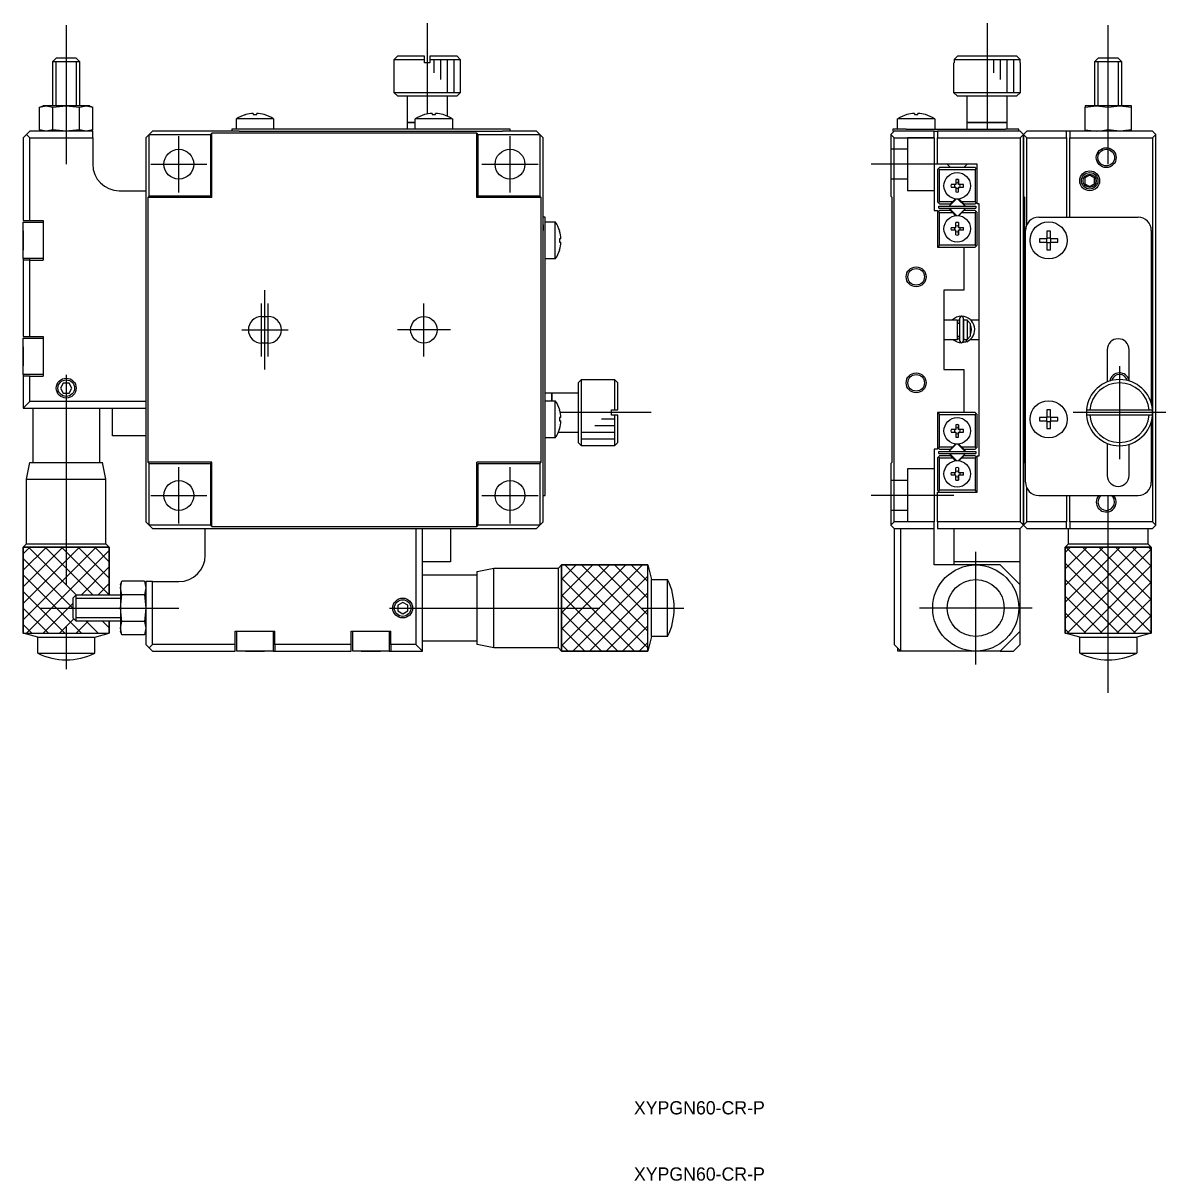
# Model space of a CAD drawing. Extents: x -82 to 276, y 10 to 246.
# Drawn here: x -82.2 to 90.3, y 10 to 184.7 of the extents above; entities that cross this region are included whole.
import ezdxf

# ---------------------------------------------------------------- set-up
doc = ezdxf.new("R2010")
doc.units = 0
doc.linetypes.add('CENTER', pattern=[50.8, 31.75, -6.35, 6.35, -6.35])
doc.linetypes.add('DASHED', pattern=[19.05, 12.7, -6.35])
doc.layers.get('0').update_dxf_attribs({"linetype": 'CONTINUOUS'})
doc.layers.add('CENTER', color=1, linetype='CENTER')
doc.styles.get("Standard").update_dxf_attribs({"font": 'FGP教科書体NT-M'})

msp = doc.modelspace()

# ---------------------------------------------------------------- linework, layer by layer
at = {"color": 7, "linetype": 'CONTINUOUS'}
for p, q in [((-77.71, 178.94), (-77.46, 179.19)), ((-77.71, 178.94), (-73.71, 178.94)), ((-77.71, 172.24), (-77.71, 178.94)), ((-77.46, 179.19), (-77.21, 179.44)), ((-74.21, 179.44), (-77.21, 179.44)), ((-74.21, 179.44), (-73.96, 179.19)), ((-73.96, 179.19), (-73.71, 178.94)), ((-73.71, 178.94), (-73.71, 172.24)), ((-26.21, 179.24), (-25.71, 179.74)), ((-26.21, 179.24), (-21.61, 179.24)), ((-26.21, 174.24), (-26.21, 179.24)), ((-21.61, 179.74), (-25.71, 179.74)), ((-21.61, 179.24), (-21.61, 179.74)), ((-21.61, 178.74), (-21.61, 179.24)), ((-20.81, 178.74), (-21.61, 178.74)), ((-16.71, 179.74), (-20.81, 179.74)), ((-20.81, 179.74), (-20.81, 179.24)), ((-20.81, 179.24), (-16.21, 179.24)), ((-20.81, 179.24), (-20.81, 178.74)), ((-16.71, 179.74), (-16.21, 179.24)), ((-16.21, 179.24), (-16.21, 174.24)), ((58.33, 178.74), (58.31, 178.74)), ((58.31, 174.24), (58.31, 178.74)), ((58.83, 179.74), (58.33, 179.24)), ((58.33, 179.24), (68.29, 179.24)), ((58.33, 179.24), (58.33, 178.74)), ((67.79, 179.74), (58.83, 179.74)), ((68.29, 179.24), (67.79, 179.74)), ((68.29, 178.74), (68.29, 179.24)), ((68.31, 178.74), (68.29, 178.74)), ((68.31, 178.74), (68.31, 174.24)), ((79.61, 178.94), (79.86, 179.19)), ((79.61, 178.94), (83.61, 178.94)), ((79.61, 172.24), (79.61, 178.94)), ((79.86, 179.19), (80.11, 179.44)), ((83.11, 179.44), (80.11, 179.44)), ((83.11, 179.44), (83.36, 179.19)), ((83.36, 179.19), (83.61, 178.94)), ((83.61, 178.94), (83.61, 172.24)), ((-21.21, 174.24), (-26.21, 174.24)), ((-25.71, 173.74), (-26.21, 174.24)), ((-25.71, 173.74), (-21.21, 173.74)), ((-24.21, 169.74), (-24.21, 173.74)), ((-16.21, 174.24), (-21.21, 174.24)), ((-21.21, 173.74), (-16.71, 173.74)), ((-18.21, 173.74), (-18.21, 170.72)), ((-16.21, 174.24), (-16.71, 173.74)), ((68.31, 174.24), (58.31, 174.24)), ((58.81, 173.74), (58.31, 174.24)), ((58.81, 173.74), (67.81, 173.74)), ((60.31, 169.74), (60.31, 173.74)), ((66.31, 173.74), (66.31, 169.74)), ((68.31, 174.24), (67.81, 173.74)), ((-79.76, 172.04), (-78.75, 172.24)), ((-79.76, 172.04), (-79.21, 172.24)), ((-79.76, 168.63), (-79.76, 172.04)), ((-78.75, 172.24), (-79.21, 172.24)), ((-75.71, 172.24), (-78.75, 172.24)), ((-78.75, 172.24), (-77.74, 172.04)), ((-77.74, 172.04), (-75.71, 172.24)), ((-77.74, 168.63), (-77.74, 172.04)), ((-75.71, 172.24), (-73.69, 172.04)), ((-72.68, 172.24), (-75.71, 172.24)), ((-73.69, 172.04), (-72.68, 172.24)), ((-73.69, 168.63), (-73.69, 172.04)), ((-72.68, 172.24), (-71.67, 172.04)), ((-72.21, 172.24), (-72.68, 172.24)), ((-72.21, 172.24), (-71.67, 172.04)), ((-71.67, 168.63), (-71.67, 172.04)), ((78.11, 172.24), (78.11, 172.04)), ((79.86, 172.24), (78.11, 172.24)), ((78.11, 172.04), (79.86, 172.24)), ((78.11, 172.04), (79.86, 172.24)), ((78.11, 168.44), (78.11, 172.04)), ((79.86, 172.24), (81.61, 172.04)), ((83.36, 172.24), (79.86, 172.24)), ((81.61, 172.04), (83.36, 172.24)), ((81.61, 168.63), (81.61, 172.04)), ((83.36, 172.24), (85.11, 172.04)), ((85.11, 172.24), (83.36, 172.24)), ((85.11, 172.04), (85.11, 172.24)), ((85.11, 168.63), (85.11, 172.04)), ((-44.41, 170.28), (-50.01, 170.28)), ((-50.01, 168.74), (-50.01, 170.28)), ((-48.62, 170.94), (-48.61, 170.93)), ((-47.47, 171.12), (-47.47, 170.93)), ((-47.47, 170.93), (-46.95, 170.93)), ((-46.95, 170.93), (-46.95, 171.12)), ((-45.82, 170.93), (-45.81, 170.94)), ((-44.41, 170.28), (-44.41, 168.74)), ((-23.01, 169.74), (-24.21, 169.74)), ((-24.21, 169.74), (-23.01, 169.74)), ((-24.21, 168.74), (-24.21, 169.74)), ((-17.41, 170.28), (-23.01, 170.28)), ((-23.01, 168.74), (-23.01, 170.28)), ((-21.62, 170.94), (-21.61, 170.93)), ((-20.47, 171.12), (-20.47, 170.93)), ((-20.47, 170.93), (-19.95, 170.93)), ((-19.95, 170.93), (-19.95, 171.12)), ((-18.82, 170.93), (-18.81, 170.94)), ((-17.41, 170.28), (-17.41, 168.74)), ((55.41, 170.28), (49.81, 170.28)), ((49.81, 168.74), (49.81, 170.28)), ((51.21, 170.94), (51.21, 170.93)), ((52.35, 171.12), (52.35, 170.93)), ((52.35, 170.93), (52.87, 170.93)), ((52.87, 170.93), (52.87, 171.12)), ((54.01, 170.93), (54.01, 170.94)), ((55.41, 170.28), (55.41, 168.74)), ((66.31, 169.74), (60.31, 169.74)), ((60.31, 169.74), (66.31, 169.74)), ((60.31, 168.74), (60.31, 169.74)), ((66.31, 169.74), (66.31, 168.74)), ((-82.21, 167.44), (-81.71, 167.94)), ((-81.71, 167.94), (-81.21, 168.44)), ((-81.71, 167.94), (-81.21, 167.44)), ((-71.71, 168.44), (-81.21, 168.44)), ((-78.75, 168.44), (-79.76, 168.63)), ((-79.21, 168.44), (-79.76, 168.63)), ((-77.74, 168.63), (-78.75, 168.44)), ((-75.71, 168.44), (-77.74, 168.63)), ((-73.69, 168.63), (-75.71, 168.44)), ((-72.68, 168.44), (-73.69, 168.63)), ((-71.67, 168.63), (-72.68, 168.44)), ((-71.67, 168.63), (-72.21, 168.44)), ((-71.71, 167.44), (-71.71, 168.44)), ((-63.71, 167.44), (-63.21, 167.94)), ((-63.21, 167.94), (-62.71, 168.44)), ((-63.21, 158.64), (-63.21, 167.94)), ((-63.21, 167.94), (-53.91, 167.94)), ((-49.59, 168.44), (-62.71, 168.44)), ((-53.71, 168.14), (-53.91, 167.94)), ((-53.91, 167.94), (-53.91, 158.64)), ((-53.71, 158.44), (-53.71, 168.14)), ((-13.71, 168.14), (-53.71, 168.14)), ((-50.71, 168.74), (-50.71, 168.44)), ((-48.71, 168.74), (-50.71, 168.74)), ((-49.59, 168.44), (-48.71, 168.44)), ((-10.71, 168.74), (-48.71, 168.74)), ((-48.71, 168.44), (-10.71, 168.44)), ((-13.71, 158.44), (-13.71, 168.14)), ((-13.51, 167.94), (-13.71, 168.14)), ((-13.51, 158.64), (-13.51, 167.94)), ((-13.51, 167.94), (-4.21, 167.94)), ((-8.71, 168.74), (-10.71, 168.74)), ((-10.71, 168.44), (-9.84, 168.44)), ((-4.71, 168.44), (-9.84, 168.44)), ((-8.71, 168.44), (-8.71, 168.74)), ((-4.71, 168.44), (-4.21, 167.94)), ((-4.21, 167.94), (-3.71, 167.44)), ((-4.21, 167.94), (-4.21, 158.64)), ((49.31, 168.44), (48.81, 167.94)), ((48.81, 167.94), (49.31, 167.44)), ((48.81, 167.94), (48.81, 158.64)), ((49.11, 168.74), (49.11, 168.44)), ((51.11, 168.74), (49.11, 168.74)), ((49.11, 168.44), (49.31, 168.44)), ((55.31, 168.44), (49.31, 168.44)), ((51.11, 168.74), (66.11, 168.74)), ((55.31, 168.44), (55.81, 168.44)), ((55.31, 167.44), (55.31, 168.44)), ((68.31, 168.44), (55.81, 168.44)), ((55.81, 168.44), (55.81, 167.44)), ((68.11, 168.74), (66.11, 168.74)), ((68.11, 168.44), (68.11, 168.74)), ((68.31, 168.44), (68.81, 167.94)), ((68.81, 167.94), (68.31, 167.44)), ((69.31, 168.44), (68.81, 167.94)), ((68.81, 108.94), (68.81, 167.94)), ((68.81, 167.94), (69.31, 167.44)), ((68.81, 167.94), (68.81, 158.64)), ((75.31, 168.44), (69.31, 168.44)), ((75.31, 167.44), (75.31, 168.44)), ((75.81, 168.44), (75.31, 168.44)), ((78.11, 168.44), (75.81, 168.44)), ((75.81, 168.44), (75.81, 167.44)), ((78.11, 168.63), (79.86, 168.44)), ((85.11, 168.44), (78.11, 168.44)), ((81.61, 168.63), (80.45, 168.44)), ((83.36, 168.44), (81.61, 168.63)), ((83.51, 168.44), (83.36, 168.44)), ((83.88, 168.46), (83.51, 168.44)), ((85.11, 168.63), (83.88, 168.46)), ((85.11, 168.44), (85.11, 168.63)), ((88.31, 168.44), (85.11, 168.44)), ((88.31, 168.44), (88.81, 167.94)), ((88.81, 167.94), (88.31, 167.44)), ((88.81, 108.94), (88.81, 167.94)), ((-82.21, 167.44), (-82.21, 154.94)), ((-81.21, 167.44), (-71.71, 167.44)), ((-81.21, 154.94), (-81.21, 167.44)), ((-71.71, 167.44), (-71.71, 163.44)), ((-63.71, 167.44), (-63.71, 109.44)), ((-3.71, 109.44), (-3.71, 167.44)), ((49.31, 167.44), (55.31, 167.44)), ((49.31, 109.44), (49.31, 167.44)), ((55.31, 167.44), (55.31, 156.44)), ((55.81, 167.44), (68.31, 167.44)), ((55.81, 163.44), (55.81, 167.44)), ((68.31, 167.44), (68.31, 109.44)), ((69.31, 167.44), (75.31, 167.44)), ((69.31, 154.31), (69.31, 167.44)), ((75.31, 167.44), (75.31, 155.44)), ((75.81, 167.44), (88.31, 167.44)), ((75.81, 155.44), (75.81, 167.44)), ((88.31, 167.44), (88.31, 125.94)), ((61.81, 163.44), (55.81, 163.44)), ((55.96, 162.79), (55.81, 162.64)), ((55.81, 162.64), (55.81, 157.74)), ((55.96, 162.79), (56.11, 162.94)), ((56.11, 162.64), (55.96, 162.79)), ((61.51, 162.94), (56.11, 162.94)), ((56.11, 162.64), (61.51, 162.64)), ((56.11, 157.74), (56.11, 162.64)), ((57.56, 163.19), (57.31, 163.44)), ((57.81, 162.94), (57.56, 163.19)), ((60.06, 163.19), (59.81, 162.94)), ((60.31, 163.44), (60.06, 163.19)), ((61.51, 162.94), (61.66, 162.79)), ((61.66, 162.79), (61.51, 162.64)), ((61.51, 162.64), (61.51, 157.74)), ((61.81, 162.64), (61.66, 162.79)), ((61.81, 157.44), (61.81, 163.44)), ((58.61, 161.12), (58.61, 160.39)), ((59.01, 160.39), (59.01, 161.12)), ((59.01, 161.12), (59.01, 160.57)), ((78.81, 161.8), (78.06, 161.37)), ((78.06, 161.37), (78.06, 160.5)), ((79.56, 161.37), (78.81, 161.8)), ((78.81, 161.8), (79.56, 161.37)), ((79.56, 160.5), (79.56, 161.37)), ((79.56, 161.37), (79.56, 160.5)), ((-67.71, 159.44), (-63.71, 159.44)), ((58.61, 160.39), (57.88, 160.39)), ((57.88, 159.99), (58.61, 159.99)), ((58.61, 159.99), (58.61, 159.26)), ((59.01, 160.57), (59.01, 160.39)), ((59.74, 160.39), (59.01, 160.39)), ((59.01, 159.99), (59.74, 159.99)), ((59.01, 159.26), (59.01, 159.99)), ((59.01, 159.99), (59.01, 159.8)), ((59.01, 159.26), (59.01, 159.8)), ((78.06, 160.5), (78.81, 160.07)), ((78.81, 160.07), (79.56, 160.5)), ((79.56, 160.5), (78.81, 160.07)), ((-63.21, 158.64), (-63.41, 158.44)), ((-63.41, 158.44), (-63.41, 118.44)), ((-53.71, 158.44), (-63.41, 158.44)), ((-53.91, 158.64), (-63.21, 158.64)), ((-13.71, 158.44), (-13.51, 158.64)), ((-13.71, 158.44), (-13.51, 158.64)), ((-4.01, 158.44), (-13.71, 158.44)), ((-4.21, 158.64), (-13.51, 158.64)), ((-4.01, 158.44), (-4.21, 158.64)), ((-4.01, 118.44), (-4.01, 158.44)), ((49.01, 158.44), (48.81, 158.64)), ((49.01, 118.44), (49.01, 158.44)), ((55.81, 157.74), (55.96, 157.59)), ((55.96, 157.59), (56.11, 157.74)), ((56.11, 157.44), (55.96, 157.59)), ((58.11, 157.74), (56.11, 157.74)), ((56.11, 157.44), (57.81, 157.44)), ((57.57, 157.11), (58.63, 158.17)), ((58.11, 157.74), (57.81, 157.44)), ((58.57, 158.2), (58.11, 157.74)), ((60, 157.09), (58.92, 158.17)), ((58.99, 158.17), (60.05, 157.11)), ((59.51, 157.74), (59.05, 158.2)), ((61.51, 157.74), (59.51, 157.74)), ((59.81, 157.44), (59.51, 157.74)), ((59.81, 157.44), (61.51, 157.44)), ((61.51, 157.74), (61.66, 157.59)), ((61.66, 157.59), (61.51, 157.44)), ((61.66, 157.59), (61.81, 157.74)), ((62.11, 157.44), (61.81, 157.44)), ((62.11, 119.44), (62.11, 157.44)), ((69.01, 158.44), (68.81, 158.64)), ((69.01, 118.44), (69.01, 158.44)), ((55.31, 156.44), (55.81, 156.44)), ((55.81, 156.44), (55.81, 150.94)), ((55.96, 156.29), (55.81, 156.14)), ((55.96, 156.29), (56.11, 156.44)), ((56.11, 156.14), (55.96, 156.29)), ((56.01, 157.09), (61.61, 157.09)), ((56.01, 156.79), (56.01, 157.09)), ((56.01, 156.79), (61.61, 156.79)), ((57.81, 156.44), (56.11, 156.44)), ((56.11, 156.14), (58.11, 156.14)), ((56.11, 151.24), (56.11, 156.14)), ((58.63, 155.7), (57.57, 156.76)), ((57.62, 156.79), (58.14, 156.27)), ((57.81, 156.44), (58.11, 156.14)), ((58.11, 156.14), (58.57, 155.67)), ((58.14, 156.27), (58.7, 155.7)), ((60.05, 156.76), (58.99, 155.7)), ((59.05, 155.67), (59.51, 156.14)), ((59.51, 156.14), (59.81, 156.44)), ((59.51, 156.14), (61.51, 156.14)), ((61.51, 156.44), (59.81, 156.44)), ((61.51, 156.44), (61.66, 156.29)), ((61.66, 156.29), (61.51, 156.14)), ((61.51, 156.14), (61.51, 151.24)), ((61.61, 157.09), (61.61, 156.79)), ((61.81, 156.14), (61.66, 156.29)), ((61.81, 151.24), (61.81, 156.14)), ((-82.21, 154.94), (-81.21, 154.94)), ((-82.21, 151.94), (-82.21, 154.69)), ((-82.21, 149.19), (-82.21, 154.69)), ((-82.21, 154.69), (-79.21, 154.69)), ((-81.21, 154.94), (-79.21, 154.94)), ((-79.21, 154.94), (-79.21, 148.94)), ((-3.41, 155.44), (-3.71, 155.44)), ((-3.71, 154.31), (-3.71, 153.44)), ((-3.41, 153.44), (-3.41, 155.44)), ((-3.41, 154.74), (-1.87, 154.74)), ((-1.87, 149.14), (-1.87, 154.74)), ((57.88, 153.89), (58.61, 153.89)), ((58.61, 153.89), (58.61, 154.62)), ((59.01, 154.62), (59.01, 153.89)), ((59.01, 154.62), (59.01, 154.07)), ((59.01, 153.89), (59.01, 154.07)), ((59.01, 153.89), (59.74, 153.89)), ((71.11, 155.44), (86.11, 155.44)), ((-82.21, 152.66), (-82.21, 153.38)), ((-82.21, 153.38), (-82.21, 152.66)), ((-82.21, 151.22), (-82.21, 152.66)), ((-82.21, 152.66), (-82.21, 151.22)), ((-3.41, 115.44), (-3.41, 153.44)), ((-1.22, 153.34), (-1.22, 153.34)), ((-1.22, 152.2), (-1.22, 151.68)), ((-1.03, 152.2), (-1.22, 152.2)), ((58.61, 153.49), (57.88, 153.49)), ((58.61, 152.76), (58.61, 153.49)), ((59.74, 153.49), (59.01, 153.49)), ((59.01, 153.49), (59.01, 152.76)), ((59.01, 153.3), (59.01, 153.49)), ((59.01, 152.76), (59.01, 153.3)), ((69.11, 115.44), (69.11, 153.44)), ((71.21, 152.2), (71.21, 151.68)), ((72.35, 152.2), (71.21, 152.2)), ((72.28, 152.2), (72.28, 151.68)), ((72.87, 153.34), (72.35, 153.34)), ((72.35, 153.34), (72.35, 152.2)), ((72.87, 152.27), (72.35, 152.27)), ((72.87, 152.2), (72.87, 153.34)), ((74.01, 152.2), (72.87, 152.2)), ((72.94, 151.68), (72.94, 152.2)), ((74.01, 151.68), (74.01, 152.2)), ((88.11, 153.44), (88.11, 127.34)), ((-82.21, 149.19), (-82.21, 151.94)), ((-82.21, 150.49), (-82.21, 151.22)), ((-82.21, 151.22), (-82.21, 150.49)), ((-1.22, 151.68), (-1.03, 151.68)), ((-1.22, 150.54), (-1.22, 150.53)), ((55.81, 151.24), (55.96, 151.09)), ((55.81, 150.94), (59.81, 150.94)), ((55.96, 151.09), (56.11, 151.24)), ((56.11, 150.94), (55.96, 151.09)), ((61.51, 151.24), (56.11, 151.24)), ((59.81, 150.94), (61.51, 150.94)), ((59.81, 150.94), (59.81, 144.44)), ((61.51, 151.24), (61.66, 151.09)), ((61.66, 151.09), (61.51, 150.94)), ((61.66, 151.09), (61.81, 151.24)), ((71.21, 151.68), (72.35, 151.68)), ((72.35, 151.68), (72.35, 150.54)), ((72.35, 151.61), (72.87, 151.61)), ((72.35, 150.54), (72.87, 150.54)), ((72.87, 150.54), (72.87, 151.68)), ((72.87, 151.68), (74.01, 151.68)), ((-82.21, 149.19), (-82.21, 148.94)), ((-79.21, 149.19), (-82.21, 149.19)), ((-81.21, 148.94), (-82.21, 148.94)), ((-82.21, 148.94), (-82.21, 137.44)), ((-81.21, 148.94), (-81.21, 149.19)), ((-81.21, 148.94), (-79.21, 148.94)), ((-81.21, 137.44), (-81.21, 148.94)), ((-1.87, 149.14), (-3.41, 149.14)), ((56.81, 144.44), (56.81, 132.44)), ((59.81, 144.44), (56.81, 144.44)), ((-46.21, 140.44), (-45.21, 140.44)), ((56.81, 139.94), (58.81, 139.94)), ((59.21, 139.97), (58.81, 139.85)), ((58.81, 139.94), (58.81, 136.94)), ((59.05, 139.94), (59.11, 139.94)), ((59.11, 139.94), (59.11, 139.44)), ((59.21, 136.74), (59.21, 140.24)), ((59.71, 140.24), (59.71, 136.74)), ((59.87, 139.94), (59.71, 139.97)), ((59.81, 139.84), (59.71, 139.64)), ((59.81, 136.94), (59.81, 139.94)), ((59.81, 139.94), (60.31, 139.94)), ((60.19, 140.35), (60.25, 140.33)), ((60.31, 139.94), (60.31, 139.88)), ((60.31, 139.88), (60.31, 136.99)), ((60.81, 139.35), (60.31, 139.88)), ((60.84, 139.94), (62.11, 139.94)), ((58.81, 139.44), (59.21, 139.44)), ((59.11, 139.44), (59.21, 139.44)), ((59.71, 139.44), (59.81, 139.44)), ((59.71, 139.44), (59.81, 139.44)), ((60.81, 137.52), (60.81, 139.35)), ((-82.21, 137.44), (-81.21, 137.44)), ((-82.21, 134.44), (-82.21, 137.19)), ((-82.21, 131.69), (-82.21, 137.19)), ((-82.21, 137.19), (-79.21, 137.19)), ((-81.21, 137.44), (-79.21, 137.44)), ((-79.21, 137.44), (-79.21, 131.44)), ((-45.21, 136.44), (-46.21, 136.44)), ((58.81, 136.94), (56.81, 136.94)), ((59.21, 137.44), (58.81, 137.44)), ((58.81, 137.14), (59.21, 137.01)), ((59.11, 137.44), (59.11, 137.04)), ((59.21, 137.44), (59.11, 137.44)), ((60.19, 136.63), (59.49, 136.5)), ((59.71, 136.64), (59.69, 136.64)), ((59.81, 137.44), (59.71, 137.44)), ((59.81, 137.44), (59.71, 137.44)), ((59.71, 137.35), (59.81, 137.15)), ((59.74, 136.63), (59.71, 136.64)), ((59.78, 136.62), (59.74, 136.63)), ((59.82, 136.61), (59.78, 136.62)), ((60.31, 136.94), (59.81, 136.94)), ((59.85, 136.6), (59.82, 136.61)), ((59.89, 136.6), (59.85, 136.6)), ((59.93, 136.6), (59.89, 136.6)), ((59.96, 136.6), (59.93, 136.6)), ((60, 136.6), (59.96, 136.6)), ((60.04, 136.6), (60, 136.6)), ((60.07, 136.6), (60.04, 136.6)), ((60.11, 136.61), (60.07, 136.6)), ((60.15, 136.62), (60.11, 136.61)), ((60.18, 136.63), (60.15, 136.62)), ((60.16, 136.94), (60.17, 136.92)), ((60.26, 136.66), (60.17, 136.94)), ((60.17, 136.92), (60.18, 136.9)), ((60.18, 136.9), (60.19, 136.88)), ((60.22, 136.64), (60.18, 136.63)), ((60.19, 136.88), (60.2, 136.86)), ((60.2, 136.86), (60.2, 136.84)), ((60.2, 136.84), (60.21, 136.82)), ((60.21, 136.82), (60.22, 136.8)), ((60.22, 136.8), (60.22, 136.78)), ((60.22, 136.78), (60.23, 136.76)), ((60.25, 136.66), (60.22, 136.64)), ((60.23, 136.76), (60.24, 136.75)), ((60.24, 136.75), (60.24, 136.73)), ((60.24, 136.73), (60.24, 136.72)), ((60.24, 136.72), (60.25, 136.7)), ((60.25, 136.7), (60.25, 136.69)), ((60.33, 136.69), (60.25, 136.66)), ((60.25, 136.69), (60.25, 136.68)), ((60.25, 136.68), (60.25, 136.67)), ((60.25, 136.67), (60.25, 136.67)), ((60.25, 136.67), (60.25, 136.66)), ((60.25, 136.66), (60.25, 136.66)), ((60.25, 136.66), (60.25, 136.66)), ((60.31, 136.99), (60.81, 137.52)), ((60.31, 136.99), (60.31, 136.94)), ((62.11, 136.94), (60.71, 136.94)), ((-82.21, 135.16), (-82.21, 135.88)), ((-82.21, 135.88), (-82.21, 135.16)), ((-82.21, 133.72), (-82.21, 135.16)), ((-82.21, 135.16), (-82.21, 133.72)), ((81.46, 135.44), (81.46, 130.58)), ((84.76, 130.72), (84.76, 135.44)), ((-82.21, 131.69), (-82.21, 134.44)), ((-82.21, 132.99), (-82.21, 133.72)), ((-82.21, 133.72), (-82.21, 132.99)), ((-82.21, 131.69), (-82.21, 131.44)), ((-79.21, 131.69), (-82.21, 131.69)), ((-81.21, 131.44), (-82.21, 131.44)), ((-82.21, 131.44), (-82.21, 126.64)), ((-81.21, 131.44), (-79.21, 131.44)), ((-81.21, 127.64), (-81.21, 131.44)), ((56.81, 132.44), (59.81, 132.44)), ((59.81, 132.44), (59.81, 125.94)), ((-76.15, 130.39), (-76.58, 129.64)), ((-76.58, 129.64), (-76.15, 128.89)), ((-75.28, 130.39), (-76.15, 130.39)), ((-74.85, 129.64), (-75.28, 130.39)), ((-75.28, 128.89), (-74.85, 129.64)), ((1.59, 130.44), (2.09, 130.94)), ((1.59, 130.44), (1.59, 125.94)), ((2.09, 125.94), (2.09, 130.94)), ((2.09, 130.94), (7.09, 130.94)), ((7.09, 130.94), (7.09, 126.34)), ((7.09, 130.94), (7.59, 130.44)), ((7.59, 126.34), (7.59, 130.44)), ((-81.21, 127.64), (-82.21, 126.64)), ((-63.71, 127.64), (-81.21, 127.64)), ((-76.15, 128.89), (-75.28, 128.89)), ((-3.41, 128.94), (-2.41, 128.94)), ((-3.41, 127.74), (-1.87, 127.74)), ((-2.41, 127.74), (-2.41, 128.94)), ((-2.41, 128.94), (-2.41, 127.74)), ((-2.41, 128.94), (1.59, 128.94)), ((-1.87, 122.14), (-1.87, 127.74)), ((-82.21, 126.64), (-63.71, 126.64)), ((-80.71, 118.39), (-80.71, 126.64)), ((-70.71, 126.64), (-70.71, 118.39)), ((-68.71, 122.44), (-68.71, 126.64)), ((-1.22, 126.34), (-1.22, 126.34)), ((1.59, 125.94), (1.59, 121.44)), ((2.09, 120.94), (2.09, 125.94)), ((6.59, 125.54), (6.59, 126.34)), ((6.59, 126.34), (7.09, 126.34)), ((7.09, 126.34), (7.59, 126.34)), ((55.81, 125.94), (55.81, 120.44)), ((59.81, 125.94), (55.81, 125.94)), ((55.96, 125.79), (56.11, 125.94)), ((61.51, 125.94), (59.81, 125.94)), ((61.51, 125.94), (61.66, 125.79)), ((72.87, 126.34), (72.35, 126.34)), ((72.35, 126.34), (72.35, 125.2)), ((72.87, 125.2), (72.87, 126.34)), ((78.33, 126.34), (78.83, 126.34)), ((78.83, 126.34), (87.79, 126.34)), ((87.79, 126.34), (88.29, 126.34)), ((88.31, 125.94), (88.31, 109.44)), ((-1.22, 125.2), (-1.22, 124.68)), ((-1.03, 125.2), (-1.22, 125.2)), ((-1.22, 124.68), (-1.03, 124.68)), ((7.09, 125.54), (6.59, 125.54)), ((7.09, 125.54), (7.09, 120.94)), ((7.59, 125.54), (7.09, 125.54)), ((7.59, 121.44), (7.59, 125.54)), ((55.96, 125.79), (55.81, 125.64)), ((56.11, 125.64), (55.96, 125.79)), ((56.11, 120.74), (56.11, 125.64)), ((56.11, 125.64), (61.51, 125.64)), ((58.61, 124.12), (58.61, 123.39)), ((59.01, 123.39), (59.01, 124.12)), ((59.01, 124.12), (59.01, 123.57)), ((61.66, 125.79), (61.51, 125.64)), ((61.51, 125.64), (61.51, 120.74)), ((61.81, 125.64), (61.66, 125.79)), ((61.81, 120.74), (61.81, 125.64)), ((71.21, 125.2), (71.21, 124.68)), ((72.35, 125.2), (71.21, 125.2)), ((71.21, 124.68), (72.35, 124.68)), ((72.28, 125.2), (72.28, 124.68)), ((72.87, 125.27), (72.35, 125.27)), ((72.35, 124.68), (72.35, 123.54)), ((72.35, 124.61), (72.87, 124.61)), ((74.01, 125.2), (72.87, 125.2)), ((72.87, 123.54), (72.87, 124.68)), ((72.87, 124.68), (74.01, 124.68)), ((72.94, 124.68), (72.94, 125.2)), ((74.01, 124.68), (74.01, 125.2)), ((78.83, 125.54), (78.33, 125.54)), ((87.79, 125.54), (78.83, 125.54)), ((88.29, 125.54), (87.79, 125.54)), ((88.11, 124.54), (88.11, 115.44)), ((-63.71, 122.44), (-68.71, 122.44)), ((1.59, 122.94), (-1.43, 122.94)), ((-1.22, 123.54), (-1.22, 123.53)), ((58.61, 123.39), (57.88, 123.39)), ((57.88, 122.99), (58.61, 122.99)), ((58.61, 122.99), (58.61, 122.26)), ((59.01, 123.57), (59.01, 123.39)), ((59.74, 123.39), (59.01, 123.39)), ((59.01, 122.99), (59.74, 122.99)), ((59.01, 122.26), (59.01, 122.99)), ((59.01, 122.99), (59.01, 122.8)), ((59.01, 122.26), (59.01, 122.8)), ((72.35, 123.54), (72.87, 123.54)), ((-1.87, 122.14), (-3.41, 122.14)), ((2.09, 120.94), (1.59, 121.44)), ((7.09, 120.94), (2.09, 120.94)), ((7.59, 121.44), (7.09, 120.94)), ((55.81, 120.74), (55.96, 120.59)), ((55.96, 120.59), (56.11, 120.74)), ((58.11, 120.74), (56.11, 120.74)), ((57.57, 120.11), (58.63, 121.17)), ((58.11, 120.74), (57.81, 120.44)), ((58.57, 121.2), (58.11, 120.74)), ((59.48, 120.61), (58.92, 121.17)), ((58.99, 121.17), (60.05, 120.11)), ((59.51, 120.74), (59.05, 121.2)), ((60, 120.09), (59.48, 120.61)), ((61.51, 120.74), (59.51, 120.74)), ((59.81, 120.44), (59.51, 120.74)), ((61.51, 120.74), (61.66, 120.59)), ((61.66, 120.59), (61.81, 120.74)), ((81.46, 121.29), (81.46, 116.44)), ((84.76, 116.44), (84.76, 121.15)), ((55.81, 120.44), (55.31, 120.44)), ((55.31, 120.44), (55.31, 109.44)), ((55.96, 119.29), (55.81, 119.14)), ((55.81, 119.14), (55.81, 114.24)), ((56.11, 120.44), (55.96, 120.59)), ((55.96, 119.29), (56.11, 119.44)), ((56.11, 119.14), (55.96, 119.29)), ((56.01, 120.09), (61.61, 120.09)), ((56.01, 119.79), (56.01, 120.09)), ((56.01, 119.79), (61.61, 119.79)), ((56.11, 120.44), (57.81, 120.44)), ((57.81, 119.44), (56.11, 119.44)), ((56.11, 119.14), (58.11, 119.14)), ((56.11, 114.24), (56.11, 119.14)), ((58.63, 118.7), (57.57, 119.76)), ((57.62, 119.79), (58.7, 118.7)), ((57.81, 119.44), (58.11, 119.14)), ((58.11, 119.14), (58.57, 118.67)), ((60.05, 119.76), (58.99, 118.7)), ((59.05, 118.67), (59.51, 119.14)), ((59.51, 119.14), (59.81, 119.44)), ((59.51, 119.14), (61.51, 119.14)), ((59.81, 120.44), (61.51, 120.44)), ((61.51, 119.44), (59.81, 119.44)), ((61.66, 120.59), (61.51, 120.44)), ((61.51, 119.44), (61.66, 119.29)), ((61.66, 119.29), (61.51, 119.14)), ((61.51, 119.14), (61.51, 114.24)), ((61.61, 120.09), (61.61, 119.79)), ((61.81, 119.14), (61.66, 119.29)), ((61.81, 119.44), (62.11, 119.44)), ((61.81, 113.94), (61.81, 119.44)), ((-81.71, 115.89), (-81.21, 118.39)), ((-81.21, 118.39), (-78.88, 118.39)), ((-81.21, 118.39), (-80.71, 118.39)), ((-80.96, 118.39), (-78.73, 118.39)), ((-80.96, 118.39), (-80.71, 118.39)), ((-78.88, 118.39), (-70.21, 118.39)), ((-78.73, 118.39), (-70.46, 118.39)), ((-70.71, 118.39), (-70.21, 118.39)), ((-70.71, 118.39), (-70.46, 118.39)), ((-69.71, 115.89), (-70.21, 118.39)), ((-63.41, 118.44), (-63.21, 118.24)), ((-53.71, 118.44), (-63.41, 118.44)), ((-63.21, 108.94), (-63.21, 118.24)), ((-63.21, 118.24), (-53.91, 118.24)), ((-53.91, 118.24), (-53.71, 118.44)), ((-53.91, 118.24), (-53.71, 118.44)), ((-53.91, 118.24), (-53.91, 108.94)), ((-53.71, 108.74), (-53.71, 118.44)), ((-13.71, 108.74), (-13.71, 118.44)), ((-4.01, 118.44), (-13.71, 118.44)), ((-13.51, 118.24), (-4.21, 118.24)), ((-13.51, 108.94), (-13.51, 118.24)), ((-4.21, 118.24), (-4.01, 118.44)), ((-4.21, 118.24), (-4.01, 118.44)), ((-4.21, 118.24), (-4.21, 108.94)), ((48.81, 118.24), (49.01, 118.44)), ((48.81, 118.24), (48.81, 108.94)), ((58.61, 116.89), (58.61, 117.62)), ((59.01, 117.62), (59.01, 116.89)), ((59.01, 117.62), (59.01, 117.07)), ((68.81, 118.24), (69.01, 118.44)), ((68.81, 118.24), (68.81, 108.94)), ((-81.71, 115.89), (-79.17, 115.89)), ((-81.71, 106.14), (-81.71, 115.89)), ((-79.17, 115.89), (-69.71, 115.89)), ((-69.71, 106.14), (-69.71, 115.89)), ((-3.41, 113.44), (-3.41, 115.44)), ((57.88, 116.89), (58.61, 116.89)), ((58.61, 116.49), (57.88, 116.49)), ((58.61, 115.76), (58.61, 116.49)), ((59.01, 116.89), (59.01, 117.07)), ((59.01, 116.89), (59.74, 116.89)), ((59.74, 116.49), (59.01, 116.49)), ((59.01, 116.49), (59.01, 115.76)), ((59.01, 116.3), (59.01, 116.49)), ((59.01, 115.76), (59.01, 116.3)), ((55.81, 114.24), (55.96, 114.09)), ((55.81, 113.94), (61.81, 113.94)), ((55.81, 109.44), (55.81, 113.94)), ((55.96, 114.09), (56.11, 114.24)), ((56.11, 113.94), (55.96, 114.09)), ((61.51, 114.24), (56.11, 114.24)), ((61.51, 114.24), (61.66, 114.09)), ((61.66, 114.09), (61.51, 113.94)), ((61.66, 114.09), (61.81, 114.24)), ((69.31, 109.44), (69.31, 114.56)), ((-3.71, 113.44), (-3.41, 113.44)), ((71.11, 113.44), (86.11, 113.44)), ((75.31, 113.44), (75.31, 109.44)), ((75.81, 109.44), (75.81, 113.44)), ((-63.21, 108.94), (-63.71, 109.44)), ((-53.91, 108.94), (-63.21, 108.94)), ((-62.71, 108.44), (-63.21, 108.94)), ((-62.71, 108.44), (-54.71, 108.44)), ((-54.71, 104.44), (-54.71, 108.44)), ((-54.71, 108.44), (-22.91, 108.44)), ((-54.71, 108.44), (-22.91, 108.44)), ((-53.91, 108.94), (-53.71, 108.74)), ((-53.71, 108.74), (-13.71, 108.74)), ((-22.91, 108.44), (-22.91, 90.94)), ((-22.91, 108.44), (-4.71, 108.44)), ((-21.91, 89.94), (-21.91, 108.44)), ((-17.71, 108.44), (-17.71, 103.44)), ((-13.71, 108.74), (-13.51, 108.94)), ((-4.21, 108.94), (-13.51, 108.94)), ((-4.21, 108.94), (-4.71, 108.44)), ((-3.71, 109.44), (-4.21, 108.94)), ((49.31, 109.44), (48.81, 108.94)), ((48.81, 108.94), (49.31, 108.44)), ((55.31, 109.44), (49.31, 109.44)), ((49.31, 108.44), (49.31, 90.94)), ((49.31, 108.44), (55.31, 108.44)), ((50.31, 89.94), (50.31, 108.44)), ((55.31, 108.44), (55.31, 109.44)), ((55.31, 102.94), (55.31, 108.44)), ((68.31, 109.44), (55.81, 109.44)), ((55.81, 109.44), (55.81, 108.44)), ((55.81, 108.44), (68.31, 108.44)), ((58.31, 108.44), (58.31, 103.44)), ((68.31, 109.44), (68.81, 108.94)), ((68.81, 108.94), (68.31, 108.44)), ((68.31, 103.44), (68.31, 108.44)), ((69.31, 109.44), (68.81, 108.94)), ((68.81, 108.94), (69.31, 108.44)), ((75.31, 109.44), (69.31, 109.44)), ((69.31, 108.44), (75.31, 108.44)), ((75.31, 108.44), (75.31, 109.44)), ((75.31, 108.44), (75.81, 108.44)), ((75.61, 106.14), (75.61, 108.44)), ((88.31, 109.44), (75.81, 109.44)), ((75.81, 109.44), (75.81, 108.44)), ((75.81, 108.44), (88.31, 108.44)), ((87.61, 108.44), (87.61, 106.14)), ((88.31, 109.44), (88.81, 108.94)), ((88.81, 108.94), (88.31, 108.44)), ((-82.21, 105.64), (-81.71, 106.14)), ((-69.21, 105.64), (-82.21, 105.64)), ((-82.21, 105.64), (-82.21, 92.64)), ((-81.71, 106.14), (-79.17, 106.14)), ((-79.45, 105.64), (-69.21, 105.64)), ((-79.17, 106.14), (-69.71, 106.14)), ((-69.21, 105.64), (-69.71, 106.14)), ((-69.21, 105.64), (-69.21, 98.44)), ((75.11, 105.64), (75.61, 106.14)), ((75.11, 105.64), (75.11, 92.64)), ((88.11, 105.64), (75.11, 105.64)), ((75.61, 106.14), (87.61, 106.14)), ((87.61, 106.14), (88.11, 105.64)), ((88.11, 92.64), (88.11, 105.64)), ((-17.71, 103.44), (-21.91, 103.44)), ((68.31, 103.44), (58.31, 103.44)), ((58.31, 103.44), (58.31, 102.94)), ((68.31, 99.94), (68.31, 103.44)), ((-21.91, 101.44), (-13.66, 101.44)), ((-13.66, 101.94), (-11.16, 102.44)), ((-13.66, 101.44), (-13.66, 101.94)), ((-13.66, 93.27), (-13.66, 101.94)), ((-13.66, 93.42), (-13.66, 101.69)), ((-13.66, 101.44), (-13.66, 101.69)), ((-11.16, 92.99), (-11.16, 102.44)), ((-11.16, 102.44), (-1.41, 102.44)), ((-1.41, 102.44), (-0.91, 102.94)), ((-1.41, 92.99), (-1.41, 102.44)), ((-0.91, 92.7), (-0.91, 102.94)), ((12.09, 102.94), (-0.91, 102.94)), ((-0.91, 102.94), (-0.91, 89.94)), ((12.09, 102.94), (12.67, 100.74)), ((12.09, 89.94), (12.09, 102.94)), ((61.61, 102.94), (55.31, 102.94)), ((65.31, 102.94), (61.61, 102.94)), ((65.31, 102.94), (68.31, 99.94)), ((-67.51, 99.47), (-67.32, 100.48)), ((-67.51, 99.94), (-67.32, 100.48)), ((-67.51, 99.94), (-67.51, 99.47)), ((-63.91, 100.48), (-67.32, 100.48)), ((-63.91, 100.48), (-63.71, 99.47)), ((-63.91, 100.48), (-63.71, 99.94)), ((-62.71, 100.44), (-63.71, 100.44)), ((-63.71, 100.44), (-63.71, 90.94)), ((-62.71, 100.44), (-58.71, 100.44)), ((-62.71, 90.94), (-62.71, 100.44)), ((12.67, 93.96), (12.67, 100.74)), ((12.67, 100.74), (15.09, 100.74)), ((15.09, 93.96), (15.09, 100.74)), ((68.31, 92.94), (68.31, 99.94)), ((-74.71, 97.94), (-74.46, 98.19)), ((-74.71, 97.94), (-74.71, 94.94)), ((-74.46, 98.19), (-74.21, 98.44)), ((-74.21, 94.44), (-74.21, 98.44)), ((-74.21, 98.44), (-67.51, 98.44)), ((-67.32, 98.46), (-67.51, 99.47)), ((-67.51, 99.47), (-67.51, 96.44)), ((-67.51, 96.44), (-67.32, 98.46)), ((-63.91, 98.46), (-67.32, 98.46)), ((-63.71, 99.47), (-63.91, 98.46)), ((-63.91, 98.46), (-63.71, 96.44)), ((-67.32, 94.42), (-67.51, 96.44)), ((-67.51, 96.44), (-67.51, 93.41)), ((-63.71, 96.44), (-63.91, 94.42)), ((-24.91, 97.3), (-25.66, 96.87)), ((-25.66, 96.87), (-25.66, 96)), ((-24.16, 96.87), (-24.91, 97.3)), ((-24.16, 96), (-24.16, 96.87)), ((-74.46, 94.69), (-74.71, 94.94)), ((-74.21, 94.44), (-74.46, 94.69)), ((-67.51, 94.44), (-74.21, 94.44)), ((-69.21, 94.44), (-69.21, 92.64)), ((-67.51, 93.41), (-67.32, 94.42)), ((-63.91, 94.42), (-67.32, 94.42)), ((-63.91, 94.42), (-63.71, 93.41)), ((-25.66, 96), (-24.91, 95.57)), ((-24.91, 95.57), (-24.16, 96)), ((-82.21, 92.64), (-79.45, 92.64)), ((-80.01, 92.05), (-82.21, 92.64)), ((-82.21, 92.64), (-69.21, 92.64)), ((-71.41, 92.05), (-69.21, 92.64)), ((-67.32, 92.4), (-67.51, 93.41)), ((-67.51, 93.41), (-67.51, 92.94)), ((-67.32, 92.4), (-67.51, 92.94)), ((-63.71, 93.41), (-63.91, 92.4)), ((-63.71, 92.94), (-63.91, 92.4)), ((-50.21, 90.94), (-50.21, 92.94)), ((-50.21, 92.94), (-44.21, 92.94)), ((-49.96, 89.94), (-49.96, 92.94)), ((-44.46, 92.94), (-44.46, 89.94)), ((-44.21, 90.94), (-44.21, 92.94)), ((-32.71, 90.94), (-32.71, 92.94)), ((-32.71, 92.94), (-26.71, 92.94)), ((-32.46, 89.94), (-32.46, 92.94)), ((-26.96, 92.94), (-26.96, 89.94)), ((-26.71, 90.94), (-26.71, 92.94)), ((-13.66, 91.19), (-13.66, 93.42)), ((-13.66, 90.94), (-13.66, 93.27)), ((-11.16, 90.44), (-11.16, 92.99)), ((-1.41, 90.44), (-1.41, 92.99)), ((12.09, 89.94), (12.09, 92.7)), ((12.67, 92.14), (12.67, 93.96)), ((15.09, 92.14), (15.09, 93.96)), ((68.31, 92.94), (65.31, 89.94)), ((68.31, 90.94), (68.31, 92.94)), ((77.31, 92.05), (75.11, 92.64)), ((75.11, 92.64), (88.11, 92.64)), ((88.11, 92.64), (85.91, 92.05)), ((-80.01, 92.05), (-78.19, 92.05)), ((-80.01, 89.64), (-80.01, 92.05)), ((-78.19, 92.05), (-71.41, 92.05)), ((-71.41, 89.64), (-71.41, 92.05)), ((-63.91, 92.4), (-67.32, 92.4)), ((-63.21, 90.44), (-63.71, 90.94)), ((-63.21, 90.44), (-62.71, 90.94)), ((-50.21, 90.94), (-62.71, 90.94)), ((-50.21, 89.94), (-50.21, 90.94)), ((-44.21, 90.94), (-44.46, 90.94)), ((-32.71, 90.94), (-44.21, 90.94)), ((-44.21, 90.94), (-44.21, 89.94)), ((-32.71, 89.94), (-32.71, 90.94)), ((-22.91, 90.94), (-26.71, 90.94)), ((-26.71, 90.94), (-26.71, 89.94)), ((-22.91, 90.94), (-21.91, 89.94)), ((-13.66, 91.44), (-21.91, 91.44)), ((-13.66, 90.94), (-13.66, 91.44)), ((-13.66, 91.19), (-13.66, 91.44)), ((-11.16, 90.44), (-13.66, 90.94)), ((12.67, 92.14), (12.09, 89.94)), ((15.09, 92.14), (12.67, 92.14)), ((49.31, 90.94), (50.31, 89.94)), ((68.31, 90.94), (67.31, 89.94)), ((77.31, 92.05), (85.91, 92.05)), ((77.31, 89.64), (77.31, 92.05)), ((85.91, 92.05), (85.91, 89.64)), ((-80.01, 89.64), (-78.19, 89.64)), ((-78.19, 89.64), (-71.41, 89.64)), ((-62.71, 89.94), (-63.21, 90.44)), ((-62.71, 89.94), (-50.21, 89.94)), ((-47.21, 89.94), (-49.96, 89.94)), ((-44.46, 89.94), (-49.96, 89.94)), ((-47.94, 89.94), (-48.66, 89.94)), ((-48.66, 89.94), (-47.94, 89.94)), ((-46.49, 89.94), (-47.94, 89.94)), ((-47.94, 89.94), (-46.49, 89.94)), ((-44.46, 89.94), (-47.21, 89.94)), ((-45.77, 89.94), (-46.49, 89.94)), ((-46.49, 89.94), (-45.77, 89.94)), ((-44.46, 89.94), (-44.21, 89.94)), ((-44.21, 89.94), (-32.71, 89.94)), ((-29.71, 89.94), (-32.46, 89.94)), ((-26.96, 89.94), (-32.46, 89.94)), ((-30.44, 89.94), (-31.16, 89.94)), ((-31.16, 89.94), (-30.44, 89.94)), ((-28.99, 89.94), (-30.44, 89.94)), ((-30.44, 89.94), (-28.99, 89.94)), ((-26.96, 89.94), (-29.71, 89.94)), ((-28.27, 89.94), (-28.99, 89.94)), ((-28.99, 89.94), (-28.27, 89.94)), ((-26.96, 89.94), (-26.71, 89.94)), ((-26.71, 89.94), (-21.91, 89.94)), ((-1.41, 90.44), (-11.16, 90.44)), ((-0.91, 89.94), (-1.41, 90.44)), ((-0.91, 89.94), (12.09, 89.94)), ((49.86, 89.94), (49.86, 90.39)), ((50.31, 89.94), (49.86, 89.94)), ((61.61, 89.94), (50.31, 89.94)), ((65.31, 89.94), (61.61, 89.94)), ((65.31, 89.94), (67.31, 89.94)), ((77.31, 89.64), (85.91, 89.64))]:
    msp.add_line(p, q, dxfattribs=at)
at = {"color": 3, "linetype": 'CONTINUOUS'}
for p, q in [((-77.21, 172.24), (-77.21, 178.94)), ((-74.21, 178.94), (-74.21, 172.24)), ((-20.21, 179.24), (-20.21, 177.24)), ((-19.21, 179.24), (-19.21, 176.24)), ((-18.21, 179.24), (-18.21, 174.24)), ((-17.21, 179.24), (-17.21, 174.24)), ((64.31, 179.24), (64.31, 177.24)), ((65.31, 179.24), (65.31, 176.24)), ((66.31, 179.24), (66.31, 174.24)), ((67.31, 179.24), (67.31, 174.24)), ((80.11, 172.24), (80.11, 178.94)), ((83.11, 178.94), (83.11, 172.24)), ((7.09, 124.94), (5.09, 124.94)), ((7.09, 122.94), (2.09, 122.94)), ((7.09, 123.94), (4.09, 123.94)), ((7.09, 121.94), (2.09, 121.94)), ((-82.21, 105.64), (-79.45, 105.64)), ((-82.21, 92.64), (-82.21, 105.64)), ((-82.21, 94.64), (-71.21, 105.64)), ((-82.21, 97.14), (-73.71, 105.64)), ((-82.21, 99.64), (-76.21, 105.64)), ((-82.21, 102.14), (-78.71, 105.64)), ((-82.21, 104.64), (-81.21, 105.64)), ((-81.71, 92.64), (-69.21, 105.14)), ((-74.21, 98.44), (-81.41, 105.64)), ((-71.71, 98.44), (-78.91, 105.64)), ((-69.21, 98.44), (-76.41, 105.64)), ((-69.21, 100.94), (-73.91, 105.64)), ((-69.21, 105.64), (-71.98, 105.64)), ((-69.21, 103.44), (-71.41, 105.64)), ((-69.21, 98.44), (-69.21, 105.64)), ((75.11, 105.64), (88.11, 105.64)), ((75.11, 92.64), (75.11, 105.64)), ((75.91, 105.64), (75.11, 104.84)), ((78.41, 105.64), (75.11, 102.34)), ((80.91, 105.64), (75.11, 99.84)), ((83.41, 105.64), (75.11, 97.34)), ((85.91, 105.64), (75.11, 94.84)), ((75.21, 105.64), (88.11, 92.74)), ((88.11, 105.34), (75.41, 92.64)), ((77.71, 105.64), (88.11, 95.24)), ((80.21, 105.64), (88.11, 97.74)), ((82.71, 105.64), (88.11, 100.24)), ((85.21, 105.64), (88.11, 102.74)), ((87.71, 105.64), (88.11, 105.24)), ((88.11, 105.64), (88.11, 92.64)), ((-74.71, 96.44), (-82.21, 103.94)), ((75.11, 103.24), (85.71, 92.64)), ((-73.41, 92.64), (-82.21, 101.44)), ((-73.41, 98.44), (-69.21, 102.64)), ((-0.91, 102.94), (12.09, 102.94)), ((11.29, 102.94), (-0.91, 90.74)), ((8.79, 102.94), (-0.91, 93.24)), ((6.29, 102.94), (-0.91, 95.74)), ((3.79, 102.94), (-0.91, 98.24)), ((1.29, 102.94), (-0.91, 100.74)), ((12.09, 90.44), (-0.41, 102.94)), ((12.09, 92.94), (2.09, 102.94)), ((12.09, 95.44), (4.59, 102.94)), ((12.09, 97.94), (7.09, 102.94)), ((12.09, 100.44), (9.59, 102.94)), ((12.09, 92.7), (12.09, 102.94)), ((88.11, 102.84), (77.91, 92.64)), ((-70.91, 98.44), (-69.21, 100.14)), ((10.09, 89.94), (-0.91, 100.94)), ((12.09, 101.24), (0.79, 89.94)), ((75.11, 100.74), (83.21, 92.64)), ((88.11, 100.34), (80.41, 92.64)), ((-75.91, 92.64), (-82.21, 98.94)), ((-74.21, 97.94), (-67.51, 97.94)), ((7.59, 89.94), (-0.91, 98.44)), ((12.09, 98.74), (3.29, 89.94)), ((75.11, 98.24), (80.71, 92.64)), ((-78.41, 92.64), (-82.21, 96.44)), ((-79.21, 92.64), (-74.71, 97.14)), ((12.09, 96.24), (5.79, 89.94)), ((88.11, 97.84), (82.91, 92.64)), ((-76.71, 92.64), (-74.56, 94.79)), ((-67.51, 94.94), (-74.21, 94.94)), ((-74.21, 92.64), (-72.41, 94.44)), ((-70.91, 92.64), (-72.71, 94.44)), ((-69.21, 93.44), (-70.21, 94.44)), ((-69.21, 92.64), (-69.21, 94.44)), ((5.09, 89.94), (-0.91, 95.94)), ((75.11, 95.74), (78.21, 92.64)), ((88.11, 95.34), (85.41, 92.64)), ((-80.91, 92.64), (-82.21, 93.94)), ((-79.45, 92.64), (-69.21, 92.64)), ((2.59, 89.94), (-0.91, 93.44)), ((-0.91, 89.94), (-0.91, 92.7)), ((12.09, 93.74), (8.29, 89.94)), ((75.11, 93.24), (75.71, 92.64)), ((75.11, 92.64), (88.11, 92.64)), ((88.11, 92.84), (87.91, 92.64)), ((0.09, 89.94), (-0.91, 90.94)), ((12.09, 91.24), (10.79, 89.94)), ((12.09, 89.94), (-0.91, 89.94))]:
    msp.add_line(p, q, dxfattribs=at)
at = {"color": 3, "linetype": 'DASHED'}
for p, q in [((51.31, 167.44), (51.31, 159.44)), ((55.31, 167.44), (51.31, 167.44)), ((51.31, 165.69), (48.81, 165.69)), ((51.31, 161.19), (48.81, 161.19)), ((55.31, 159.44), (51.31, 159.44)), ((51.31, 117.44), (51.31, 109.44)), ((55.31, 117.44), (51.31, 117.44)), ((51.31, 115.69), (48.81, 115.69)), ((51.31, 111.19), (48.81, 111.19)), ((55.31, 109.44), (51.31, 109.44))]:
    msp.add_line(p, q, dxfattribs=at)
at = {"color": 7, "linetype": 'CONTINUOUS'}
for centre, radius in [((-58.71, 163.44), 2.25), ((-8.71, 163.44), 2.25), ((81.31, 164.44), 1.25), ((58.81, 160.19), 2), ((78.81, 160.94), 1.25), ((78.81, 160.94), 1), ((58.81, 153.69), 2), ((72.61, 151.94), 2.8), ((52.61, 146.44), 1.25), ((-21.71, 138.44), 2), ((52.61, 130.44), 1.25), ((-75.71, 129.64), 1.25), ((72.61, 124.94), 2.8), ((58.81, 123.19), 2), ((58.81, 116.69), 2), ((-58.71, 113.44), 2.25), ((-8.71, 113.44), 2.25), ((61.61, 96.44), 6.5), ((61.61, 96.44), 4.3), ((-24.91, 96.44), 1.25)]:
    msp.add_circle(centre, radius, dxfattribs=at)
at = {"color": 3, "linetype": 'CONTINUOUS'}
for centre in [(81.31, 164.44), (78.81, 160.94), (52.61, 146.44), (-75.71, 129.64), (52.61, 130.44), (-24.91, 96.44)]:
    msp.add_circle(centre, 1.5, dxfattribs=at)
at = {"color": 7, "linetype": 'CONTINUOUS'}
for centre, radius, start, end in [((-47.21, 166.14), 5, 106.2858, 124.0558), ((-47.21, 166.14), 4.99, 92.9848, 106.2726), ((-47.21, 166.14), 4.99, 73.7274, 87.0152), ((-47.21, 166.14), 5, 55.9442, 73.7142), ((-20.21, 166.14), 5, 106.2858, 124.0558), ((-20.21, 166.14), 4.99, 92.9848, 106.2726), ((-20.21, 166.14), 4.99, 73.7274, 87.0152), ((-20.21, 166.14), 5, 55.9442, 73.7142), ((52.61, 166.14), 5, 106.2858, 124.0558), ((52.61, 166.14), 4.99, 92.9848, 106.2726), ((52.61, 166.14), 4.99, 73.7274, 87.0152), ((52.61, 166.14), 5, 55.9442, 73.7142), ((-67.71, 163.44), 4, 180, 270), ((58.81, 160.19), 0.95, 77.8468, 102.1532), ((58.81, 160.19), 0.95, 167.8468, 192.1532), ((58.81, 160.19), 0.435, 152.6335, 207.3665), ((58.81, 160.19), 0.435, 62.6335, 117.3665), ((58.81, 160.19), 0.435, 242.6335, 297.3665), ((58.81, 160.19), 0.95, 257.8468, 282.1532), ((58.81, 160.19), 0.435, 332.6335, 27.3665), ((58.81, 160.19), 0.95, 347.8468, 12.1532), ((58.77, 158.03), 0.2, 126.858, 135), ((58.77, 158.03), 0.2, 45, 51.2612), ((58.84, 158.03), 0.2, 45, 53.142), ((57.71, 156.97), 0.2, 135, 145.0247), ((57.71, 156.9), 0.2, 214.9753, 225), ((58.77, 155.84), 0.2, 225, 233.142), ((58.84, 155.84), 0.2, 225, 231.2612), ((58.84, 155.84), 0.2, 306.858, 315), ((59.91, 156.97), 0.2, 34.9753, 45), ((59.91, 156.9), 0.2, 315, 325.0247), ((-6.01, 151.94), 5, 16.2858, 34.0558), ((58.81, 153.69), 0.95, 167.8468, 192.1532), ((58.81, 153.69), 0.435, 152.6335, 207.3665), ((58.81, 153.69), 0.95, 77.8468, 102.1532), ((58.81, 153.69), 0.435, 62.6335, 117.3665), ((58.81, 153.69), 0.435, 332.6335, 27.3665), ((58.81, 153.69), 0.95, 347.8468, 12.1532), ((71.11, 153.44), 2, 90, 180), ((86.11, 153.44), 2, 0, 90), ((-6.01, 151.94), 4.99, 2.9848, 16.2726), ((58.81, 153.69), 0.435, 242.6335, 297.3665), ((58.81, 153.69), 0.95, 257.8468, 282.1532), ((-6.01, 151.94), 5, 325.9442, 343.7142), ((-6.01, 151.94), 4.99, 343.7274, 357.0152), ((-46.21, 138.44), 2, 90, 270), ((-45.21, 138.44), 2, 270, 90), ((59.46, 138.5), 1.99, 90.7651, 133.8083), ((59.46, 140.24), 0.25, 0, 180), ((59.46, 138.49), 2, 293.211, 89.1008), ((59.46, 138.49), 1.5, 333.8977, 26.1231), ((59.46, 138.5), 2, 231.243, 269.0926), ((59.46, 136.74), 0.25, 180, 0), ((83.11, 135.44), 1.65, 0, 180), ((83.31, 130.44), 1.25, 90, 163.5408), ((83.31, 130.44), 1.25, 16.4592, 90), ((83.31, 125.94), 5, 4.5886, 175.4114), ((83.31, 125.94), 4.5, 5.0997, 174.9003), ((-6.01, 124.94), 5, 16.2858, 34.0558), ((-6.01, 124.94), 4.99, 2.9848, 16.2726), ((83.31, 125.94), 5, 175.4114, 184.5886), ((83.31, 125.94), 5, 355.4114, 4.5886), ((-6.01, 124.94), 4.99, 343.7274, 357.0152), ((58.81, 123.19), 0.95, 77.8468, 102.1532), ((83.31, 125.94), 5, 184.5886, 355.4114), ((83.31, 125.94), 4.5, 185.0997, 354.9003), ((-6.01, 124.94), 5, 325.9442, 343.7142), ((58.81, 123.19), 0.95, 167.8468, 192.1532), ((58.81, 123.19), 0.435, 152.6335, 207.3665), ((58.81, 123.19), 0.435, 62.6335, 117.3665), ((58.81, 123.19), 0.435, 242.6335, 297.3665), ((58.81, 123.19), 0.435, 332.6335, 27.3665), ((58.81, 123.19), 0.95, 347.8468, 12.1532), ((58.81, 123.19), 0.95, 257.8468, 282.1532), ((58.77, 121.03), 0.2, 126.858, 135), ((58.77, 121.03), 0.2, 45, 51.2612), ((58.84, 121.03), 0.2, 45, 53.142), ((57.71, 119.97), 0.2, 135, 145.0247), ((57.71, 119.9), 0.2, 214.9753, 225), ((59.91, 119.97), 0.2, 34.9753, 45), ((59.91, 119.9), 0.2, 315, 325.0247), ((58.81, 116.69), 0.95, 77.8468, 102.1532), ((58.81, 116.69), 0.435, 62.6335, 117.3665), ((58.77, 118.84), 0.2, 225, 233.142), ((58.84, 118.84), 0.2, 225, 231.2612), ((58.84, 118.84), 0.2, 306.858, 315), ((58.81, 116.69), 0.95, 167.8468, 192.1532), ((58.81, 116.69), 0.435, 152.6335, 207.3665), ((58.81, 116.69), 0.435, 242.6335, 297.3665), ((58.81, 116.69), 0.95, 257.8468, 282.1532), ((58.81, 116.69), 0.435, 332.6335, 27.3665), ((58.81, 116.69), 0.95, 347.8468, 12.1532), ((71.11, 115.44), 2, 180, 270), ((83.11, 116.44), 1.65, 180, 0), ((86.11, 115.44), 2, 270, 0), ((81.31, 112.44), 1.25, 126.8699, 53.1301), ((-58.71, 104.44), 4, 270, 0), ((6.34, 96.44), 9.75, 333.8162, 26.1838), ((-75.71, 98.38), 9.75, 243.8162, 296.1838), ((81.61, 98.38), 9.75, 243.8162, 296.1838)]:
    msp.add_arc(centre, radius, start, end, dxfattribs=at)
at = {"color": 3, "linetype": 'CONTINUOUS'}
for centre, start, end in [((83.31, 130.44), 14.8351, 169.3281), ((81.31, 112.44), 138.1897, 180), ((81.31, 112.44), 180, 41.8103)]:
    msp.add_arc(centre, 1.5, start, end, dxfattribs=at)
at = {"layer": 'CENTER', "color": 1, "linetype": 'CENTER'}
for p, q in [((-75.71, 184.44), (-75.71, 163.44)), ((-21.21, 184.74), (-21.21, 171.03)), ((63.31, 184.74), (63.31, 168.74)), ((81.61, 163.44), (81.61, 184.44)), ((-58.71, 159.19), (-58.71, 167.69)), ((-8.71, 159.19), (-8.71, 167.69)), ((-62.96, 163.44), (-54.46, 163.44)), ((-12.96, 163.44), (-4.46, 163.44)), ((58.31, 163.44), (45.81, 163.44)), ((-45.71, 132.44), (-45.71, 144.44)), ((-46.21, 134.44), (-46.21, 142.44)), ((-45.21, 134.44), (-45.21, 142.44)), ((-21.71, 134.44), (-21.71, 142.44)), ((-49.21, 138.44), (-42.21, 138.44)), ((-17.71, 138.44), (-25.71, 138.44)), ((83.31, 132.94), (83.31, 118.94)), ((-75.71, 131.64), (-75.71, 83.64)), ((12.59, 125.94), (-1.12, 125.94)), ((90.31, 125.94), (76.31, 125.94)), ((-58.71, 109.19), (-58.71, 117.69)), ((-8.71, 109.19), (-8.71, 117.69)), ((-62.96, 113.44), (-54.46, 113.44)), ((-12.96, 113.44), (-4.46, 113.44)), ((58.31, 113.44), (45.81, 113.44)), ((81.61, 83.64), (81.61, 113.44)), ((61.61, 87.94), (61.61, 104.94)), ((-79.71, 96.44), (-58.71, 96.44)), ((-26.91, 96.44), (21.09, 96.44)), ((70.11, 96.44), (53.11, 96.44))]:
    msp.add_line(p, q, dxfattribs=at)

# ---------------------------------------------------------------- texts
at = {"color": 7, "linetype": 'CONTINUOUS'}
for p in [(10, 20), (10, 10)]:
    msp.add_text('XYPGN60-CR-P', height=2, dxfattribs=at).set_placement(p)

doc.saveas('drawing.dxf')
